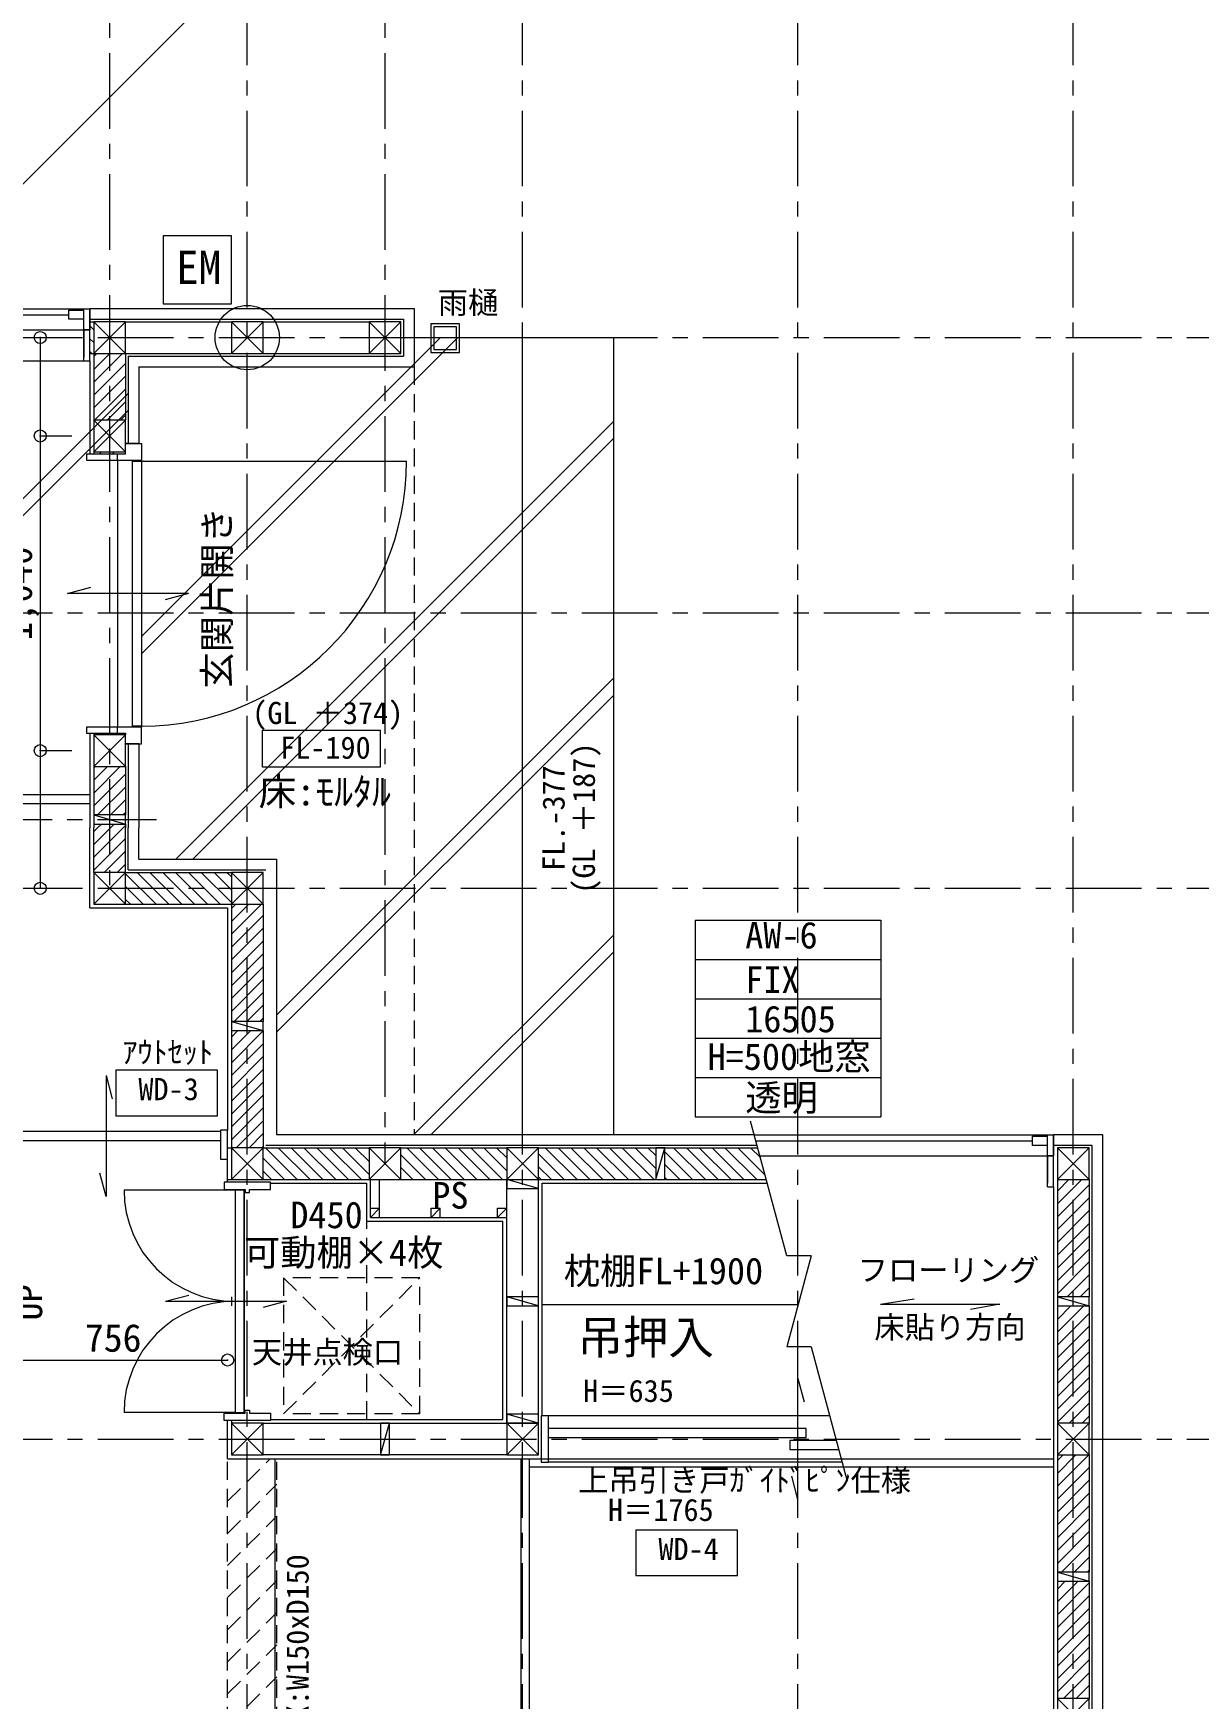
# Model space of a CAD drawing. Units: millimetres at full size, sheet at 1:50. Extents: x -16792 to 54909, y -26252 to 25759.
# Drawn here: x 2145 to 5997, y 16024 to 21528 of the extents above; entities that cross this region are included whole.
import ezdxf
from ezdxf.enums import TextEntityAlignment as Align

# ---------------------------------------------------------------- set-up
doc = ezdxf.new("R2010")
doc.units = ezdxf.units.MM
doc.header["$LTSCALE"] = 50
doc.header["$PDMODE"] = 32
doc.header["$PDSIZE"] = 40
doc.linetypes.add('CHAIN1', pattern=[8, 5, -1, 1, -1])
doc.linetypes.add('DASHED1', pattern=[1.8, 1.2, -0.6])
for name, color, linetype, lineweight in [('3-1_通り芯・通り番号', 7, 'Continuous', 13), ('3-2_柱(黄)', 4, 'Continuous', 5), ('3-3_仕上線(黄)', 3, 'Continuous', 20), ('3-4_下地・間柱(水色)', 4, 'Continuous', 5), ('3-5_サッシ・室内建具', 7, 'Continuous', 13), ('3-6_住宅設備・造作', 4, 'Continuous', 5), ('3-8_ハッチング', 1, 'Continuous', 9), ('3-9_建築設備', 5, 'Continuous', 13), ('3-A_文字', 7, 'Continuous', 13), ('3-C_予備', 1, 'Continuous', 9), ('3-F_寸法・方位', 7, 'Continuous', 13), ('F-F_図面枠（共通）', 7, 'Continuous', 13)]:
    doc.layers.add(name, color=color, linetype=linetype, lineweight=lineweight)
doc.styles.add('ＭＳ ゴシック', font='')
doc.styles.get('ＭＳ ゴシック').set_extended_font_data('MS Gothic')

msp = doc.modelspace()

# ---------------------------------------------------------------- linework, layer by layer
at = {"layer": '3-1_通り芯・通り番号', "color": 1, "linetype": 'CHAIN1', "lineweight": 9}
for p, q in [((2852.05, 11422.55), (2852.05, 23216.06)), ((3762.05, 11422.55), (3762.05, 23216.06)), ((4672.05, 11422.55), (4672.05, 23216.06)), ((5582.05, 11422.55), (5582.05, 23216.06)), ((2397.05, 22262.96), (2397.05, 18702.55)), ((3307.05, 22262.96), (3307.05, 17792.55)), ((-7242.18, 20522.55), (7012.93, 20522.55)), ((-7242.18, 19612.55), (7012.93, 19612.55)), ((-1242.95, 18930.05), (2552.19, 18930.05)), ((-7242.18, 18702.55), (7012.93, 18702.55)), ((-7242.18, 16882.55), (7012.93, 16882.55))]:
    msp.add_line(p, q, dxfattribs=at)
at = {"layer": '3-2_柱(黄)'}
for p, q in [((2449.55, 20575.05), (2344.55, 20470.05)), ((2344.55, 20575.05), (2449.55, 20470.05)), ((2799.55, 20575.05), (2904.55, 20470.05)), ((2904.55, 20575.05), (2799.55, 20470.05)), ((3254.55, 20575.05), (3359.55, 20470.05)), ((3359.55, 20575.05), (3254.55, 20470.05)), ((2449.55, 20250.05), (2344.55, 20145.05)), ((2449.55, 20145.05), (2344.55, 20250.05)), ((2449.55, 19210.05), (2344.55, 19105.05)), ((2449.55, 19105.05), (2344.55, 19210.05)), ((2344.55, 18755.05), (2449.55, 18650.05)), ((2449.55, 18755.05), (2344.55, 18650.05)), ((2799.55, 18755.05), (2904.55, 18650.05)), ((2904.55, 18755.05), (2799.55, 18650.05)), ((2799.55, 17845.05), (2904.55, 17740.05)), ((2904.55, 17845.05), (2799.55, 17740.05)), ((3254.55, 17845.05), (3359.55, 17740.05)), ((3359.55, 17845.05), (3254.55, 17740.05)), ((3709.55, 17845.05), (3814.55, 17740.05)), ((3814.55, 17845.05), (3709.55, 17740.05)), ((5529.55, 17845.05), (5634.55, 17740.05)), ((5634.55, 17845.05), (5529.55, 17740.05)), ((2799.55, 16935.05), (2904.55, 16830.05)), ((2904.55, 16935.05), (2799.55, 16830.05)), ((3709.55, 16935.05), (3814.55, 16830.05)), ((3814.55, 16935.05), (3709.55, 16830.05)), ((5529.55, 16935.05), (5634.55, 16830.05)), ((5634.55, 16935.05), (5529.55, 16830.05)), ((5634.55, 16025.05), (5529.55, 15920.05)), ((5634.55, 15920.05), (5529.55, 16025.05))]:
    msp.add_line(p, q, dxfattribs=at)
at = {"layer": '3-2_柱(黄)', "color": 3, "lineweight": 20}
for points in [[(2344.55, 20575.05), (2344.55, 20470.05), (2449.55, 20470.05), (2449.55, 20575.05)], [(2799.55, 20575.05), (2799.55, 20470.05), (2904.55, 20470.05), (2904.55, 20575.05)], [(3254.55, 20575.05), (3254.55, 20470.05), (3359.55, 20470.05), (3359.55, 20575.05)], [(2449.55, 20250.05), (2344.55, 20250.05), (2344.55, 20145.05), (2449.55, 20145.05)], [(2449.55, 19210.05), (2344.55, 19210.05), (2344.55, 19105.05), (2449.55, 19105.05)], [(2344.55, 18755.05), (2344.55, 18650.05), (2449.55, 18650.05), (2449.55, 18755.05)], [(2799.55, 18755.05), (2799.55, 18650.05), (2904.55, 18650.05), (2904.55, 18755.05)], [(2799.55, 17845.05), (2799.55, 17740.05), (2904.55, 17740.05), (2904.55, 17845.05)], [(3254.55, 17845.05), (3254.55, 17740.05), (3359.55, 17740.05), (3359.55, 17845.05)], [(3709.55, 17845.05), (3709.55, 17740.05), (3814.55, 17740.05), (3814.55, 17845.05)], [(5529.55, 17845.05), (5529.55, 17740.05), (5634.55, 17740.05), (5634.55, 17845.05)], [(2799.55, 16935.05), (2799.55, 16830.05), (2904.55, 16830.05), (2904.55, 16935.05)], [(3709.55, 16935.05), (3709.55, 16830.05), (3814.55, 16830.05), (3814.55, 16935.05)], [(5529.55, 16935.05), (5529.55, 16830.05), (5634.55, 16830.05), (5634.55, 16935.05)], [(5634.55, 16025.05), (5529.55, 16025.05), (5529.55, 15920.05), (5634.55, 15920.05)]]:
    msp.add_lwpolyline(points, close=True, dxfattribs=at)
msp.add_circle((2852.05, 20522.55), 106.22, dxfattribs=at)
at = {"layer": '3-3_仕上線(黄)'}
for p, q in [((2332.05, 20619.05), (2397.05, 20619.05)), ((2397.05, 20619.05), (2852.05, 20619.05)), ((2332.05, 20445.55), (2332.05, 20198.55)), ((2493.55, 20426.05), (2493.55, 20198.55)), ((2493.55, 20426.05), (2852.05, 20426.05)), ((2332.05, 20197.55), (2332.05, 20137.55)), ((2493.55, 20197.55), (2493.55, 20172.55)), ((2332.05, 20117.55), (2332.05, 20117.45)), ((2332.05, 19215.55), (2332.05, 19157.55)), ((2332.05, 19158.55), (2332.05, 18902.55)), ((2493.55, 19180.55), (2493.55, 19157.55)), ((2493.55, 19158.55), (2493.55, 18902.55)), ((2332.05, 18637.55), (2332.05, 18902.55)), ((2493.55, 18799.05), (2493.55, 18902.55)), ((2948.55, 18799.05), (2948.55, 17889.05)), ((2948.55, 17889.05), (3307.05, 17889.05)), ((3307.05, 17889.05), (4527.95, 17889.05)), ((5517.05, 17889.05), (5678.55, 17889.05)), ((5678.55, 17889.05), (5678.55, 16882.55)), ((2787.05, 17731.55), (2787.05, 17807.7)), ((2929.05, 17727.55), (3247.05, 17727.55)), ((3247.05, 17602.55), (3247.05, 17727.55)), ((3827.05, 16959.55), (3827.05, 17727.55)), ((3827.05, 17727.55), (4570.95, 17727.55)), ((5517.05, 17715.55), (5517.05, 15972.55)), ((3247.05, 17602.55), (3697.05, 17602.55)), ((3697.05, 16947.55), (3697.05, 17602.55)), ((2787.05, 16817.55), (2787.05, 16943.55)), ((2929.05, 16947.55), (3697.05, 16947.55)), ((5678.55, 16882.55), (5678.55, 15972.55)), ((2787.05, 16817.55), (3823.05, 16817.55)), ((5517.05, 16805.55), (5517.05, 16768.6))]:
    msp.add_line(p, q, dxfattribs=at)
at = {"layer": '3-3_仕上線(黄)', "color": 7, "lineweight": 13}
msp.add_line((1097.05, 19012.55), (2332.05, 19012.55), dxfattribs=at)
at = {"layer": '3-3_仕上線(黄)', "color": 4, "lineweight": 5}
msp.add_line((1097.05, 18982.55), (2332.05, 18982.55), dxfattribs=at)
at = {"layer": '3-3_仕上線(黄)'}
for points in [[(2852.05, 20619.05), (3403.55, 20619.05), (3403.55, 20426.05)], [(2852.05, 20426.05), (3115.87, 20426.05), (3403.55, 20426.05)], [(2493.55, 18799.05), (2786.78, 18799.05), (2948.55, 18799.05)], [(2332.05, 18637.55), (2787.05, 18637.55), (2787.05, 17903.55)]]:
    msp.add_lwpolyline(points, dxfattribs=at)
at = {"layer": '3-4_下地・間柱(水色)'}
for p, q in [((2332.05, 20584.05), (2397.05, 20584.05)), ((2332.05, 20575.05), (2344.55, 20575.05)), ((2397.05, 20584.05), (2852.05, 20584.05)), ((2449.55, 20575.05), (2799.55, 20575.05)), ((2852.05, 20584.05), (3368.55, 20584.05)), ((2904.55, 20575.05), (3254.55, 20575.05)), ((3368.55, 20584.05), (3368.55, 20461.05)), ((2332.05, 20470.05), (2344.55, 20470.05)), ((2344.55, 20470.05), (2344.55, 20251.05)), ((2344.55, 20470.05), (2344.55, 20251.05)), ((2449.55, 20470.05), (2449.55, 20251.05)), ((2449.55, 20470.05), (2799.55, 20470.05)), ((2458.55, 20461.05), (2458.55, 20198.55)), ((2458.55, 20461.05), (2852.05, 20461.05)), ((2852.05, 20461.05), (3368.55, 20461.05)), ((2904.55, 20470.05), (3254.55, 20470.05)), ((2344.55, 20145.05), (2344.55, 20137.55)), ((2458.55, 20197.55), (2458.55, 20172.55)), ((2344.55, 20117.55), (2344.55, 20117.45)), ((2344.55, 19215.55), (2344.55, 19210.05)), ((2458.55, 19180.55), (2458.55, 19157.55)), ((2458.55, 19158.55), (2458.55, 18902.55)), ((2344.55, 19106.05), (2344.55, 18945.05)), ((2344.55, 19106.05), (2344.55, 18945.05)), ((2449.55, 19106.05), (2449.55, 18945.05)), ((2344.55, 18945.05), (2449.55, 18915.05)), ((2344.55, 18915.05), (2344.55, 18902.55)), ((2344.55, 18755.05), (2344.55, 18902.55)), ((2449.55, 18915.05), (2449.55, 18902.55)), ((2449.55, 18755.05), (2449.55, 18902.55)), ((2458.55, 18764.05), (2458.55, 18902.55)), ((2449.55, 18755.05), (2799.55, 18755.05)), ((2458.55, 18764.05), (2913.55, 18764.05)), ((2449.55, 18650.05), (2799.55, 18650.05)), ((2799.55, 18650.05), (2799.55, 18262.55)), ((2904.55, 18650.05), (2904.55, 18262.55)), ((2799.55, 18262.55), (2904.55, 18232.55)), ((2799.55, 18232.55), (2799.55, 17845.05)), ((2799.55, 18232.55), (2799.55, 17845.05)), ((2904.55, 18232.55), (2904.55, 17845.05)), ((2787.05, 17845.05), (2799.55, 17845.05)), ((2904.55, 17845.05), (3254.55, 17845.05)), ((2913.55, 17854.05), (3307.05, 17854.05)), ((3307.05, 17854.05), (4537.06, 17854.05)), ((3359.55, 17845.05), (3709.55, 17845.05)), ((3814.55, 17845.05), (4539.47, 17845.05)), ((4202.05, 17740.05), (4232.05, 17845.05)), ((5517.05, 17854.05), (5643.55, 17854.05)), ((2787.05, 17740.05), (2799.55, 17740.05)), ((2904.55, 17740.05), (3254.55, 17740.05)), ((2904.55, 17740.05), (3254.55, 17740.05)), ((3259.55, 17615.05), (3259.55, 17740.05)), ((3289.55, 17615.05), (3289.55, 17740.05)), ((3359.55, 17740.05), (3709.55, 17740.05)), ((3359.55, 17740.05), (3709.55, 17740.05)), ((3709.55, 17740.05), (3709.55, 17710.05)), ((3814.55, 17710.05), (3709.55, 17740.05)), ((3814.55, 16961.6), (3814.55, 17740.05)), ((3814.55, 17740.05), (4567.6, 17740.05)), ((3814.55, 17740.05), (4202.05, 17740.05)), ((3814.55, 17740.05), (4202.05, 17740.05)), ((5529.55, 17740.05), (5529.55, 17352.55)), ((5529.55, 17740.05), (5529.55, 17352.55)), ((5634.55, 17740.05), (5634.55, 17352.55)), ((3259.55, 17645.05), (3289.55, 17645.05)), ((3259.55, 17615.05), (3289.55, 17645.05)), ((3259.55, 17615.05), (3709.55, 17615.05)), ((3459.55, 17645.05), (3489.55, 17645.05)), ((3459.55, 17615.05), (3459.55, 17645.05)), ((3459.55, 17615.05), (3489.55, 17645.05)), ((3489.55, 17615.05), (3489.55, 17645.05)), ((3679.55, 17645.05), (3709.55, 17645.05)), ((3679.55, 17615.05), (3679.55, 17645.05)), ((3679.55, 17615.05), (3709.55, 17645.05)), ((2799.55, 17352.55), (2799.55, 17322.55)), ((3814.55, 17322.55), (3709.55, 17352.55)), ((5529.55, 17352.55), (5634.55, 17322.55)), ((5529.55, 17322.55), (5529.55, 16935.05)), ((5529.55, 17322.55), (5529.55, 16935.05)), ((5634.55, 17322.55), (5634.55, 16935.05)), ((3814.55, 16935.05), (3709.55, 16965.05)), ((2799.55, 16943.55), (2799.55, 16935.05)), ((3292.05, 16830.05), (3322.05, 16935.05)), ((3709.55, 16830.05), (2904.55, 16830.05)), ((5529.55, 16830.05), (5529.55, 16442.55)), ((5529.55, 16830.05), (5529.55, 16442.55)), ((5634.55, 16830.05), (5634.55, 16442.55)), ((5529.55, 16442.55), (5634.55, 16412.55)), ((5529.55, 16412.55), (5529.55, 16025.05)), ((5529.55, 16412.55), (5529.55, 16025.05)), ((5634.55, 16412.55), (5634.55, 16025.05))]:
    msp.add_line(p, q, dxfattribs=at)
at = {"layer": '3-4_下地・間柱(水色)', "linetype": 'DASHED1'}
msp.add_line((3403.55, 20426.05), (3403.55, 17889.05), dxfattribs=at)
at = {"layer": '3-4_下地・間柱(水色)'}
for points in [[(2449.55, 18945.05), (2344.55, 18945.05), (2344.55, 18915.05), (2449.55, 18915.05)], [(2904.55, 18262.55), (2799.55, 18262.55), (2799.55, 18232.55), (2904.55, 18232.55)], [(4202.05, 17845.05), (4202.05, 17740.05), (4232.05, 17740.05), (4232.05, 17845.05)], [(3709.55, 17322.55), (3814.55, 17322.55), (3814.55, 17352.55), (3709.55, 17352.55)], [(5634.55, 17352.55), (5529.55, 17352.55), (5529.55, 17322.55), (5634.55, 17322.55)], [(3709.55, 16935.05), (3814.55, 16935.05), (3814.55, 16965.05), (3709.55, 16965.05)], [(3292.05, 16935.05), (3292.05, 16830.05), (3322.05, 16830.05), (3322.05, 16935.05)], [(5634.55, 16442.55), (5529.55, 16442.55), (5529.55, 16412.55), (5634.55, 16412.55)]]:
    msp.add_lwpolyline(points, close=True, dxfattribs=at)
for points in [[(2449.55, 18650.05), (2799.55, 18650.05), (2799.55, 18262.55)], [(5643.55, 17854.05), (5643.55, 16882.55), (5643.55, 15972.55)], [(2904.55, 16935.05), (3709.55, 16935.05), (3709.55, 17740.05)], [(3709.55, 17710.05), (3814.55, 17710.05), (3814.55, 17740.05)]]:
    msp.add_lwpolyline(points, dxfattribs=at)
at = {"layer": '3-5_サッシ・室内建具'}
for p, q in [((1117.05, 20618.05), (2312.05, 20618.05)), ((1167.05, 20598.05), (2262.05, 20598.05)), ((2262.05, 20613.05), (2312.05, 20613.05)), ((2312.05, 20618.05), (2332.05, 20618.05)), ((2312.05, 20445.55), (2312.05, 20618.05)), ((2332.05, 20619.05), (2332.05, 20610.05)), ((2332.05, 20619.05), (2332.05, 20548.05)), ((2332.05, 20445.55), (2332.05, 20618.05)), ((1117.05, 20548.05), (2312.05, 20548.05)), ((2312.05, 20548.05), (2332.05, 20548.05)), ((2332.05, 20548.05), (2312.05, 20548.05)), ((2312.05, 20548.05), (2312.05, 20457.55)), ((1097.05, 20445.55), (2332.05, 20445.55)), ((2312.05, 20445.55), (2332.05, 20445.55)), ((2493.55, 20172.55), (2449.55, 20172.55)), ((2449.55, 20137.55), (2449.55, 20145.05)), ((2320.05, 20117.55), (2502.55, 20117.55)), ((2422.55, 20117.55), (2422.55, 20137.55)), ((2422.55, 20117.55), (2422.55, 19235.55)), ((2502.55, 20117.55), (2502.55, 19235.55)), ((2502.55, 20114.55), (2502.55, 19238.55)), ((2502.55, 20114.55), (3378.55, 20114.55)), ((2257.55, 19676.55), (2334.83, 19697.25)), ((2657.55, 19676.55), (2257.55, 19676.55)), ((2657.55, 19676.55), (2580.28, 19655.84)), ((2320.05, 19235.55), (2320.05, 19215.55)), ((2502.55, 19235.55), (2320.05, 19235.55)), ((2320.05, 19215.55), (2449.55, 19215.55)), ((2422.55, 19215.55), (2422.55, 19235.55)), ((2449.55, 19215.55), (2449.55, 19210.05)), ((2502.55, 19180.55), (2502.55, 19235.55)), ((2493.55, 19180.55), (2449.55, 19180.55)), ((2449.55, 19180.55), (2502.55, 19180.55)), ((2385.05, 18083.55), (2385.05, 17683.55)), ((2385.05, 18083.55), (2405.76, 18006.27)), ((2763.05, 17898.55), (2007.05, 17898.55)), ((2787.05, 17903.55), (2763.05, 17903.55)), ((2763.05, 17903.55), (2763.05, 17807.7)), ((2787.05, 17807.7), (2787.05, 17903.55)), ((4527.95, 17888.05), (5497.05, 17888.05)), ((5497.05, 17888.05), (5517.05, 17888.05)), ((5497.05, 17715.55), (5497.05, 17888.05)), ((5517.05, 17889.05), (5517.05, 17880.05)), ((5517.05, 17889.05), (5517.05, 17818.05)), ((2007.05, 17868.55), (2763.05, 17868.55)), ((4533.31, 17868.05), (5447.05, 17868.05)), ((5447.05, 17883.05), (5497.05, 17883.05)), ((2763.05, 17807.7), (2787.05, 17807.7)), ((4546.7, 17818.05), (5497.05, 17818.05)), ((5497.05, 17818.05), (5517.05, 17818.05)), ((5517.05, 17818.05), (5497.05, 17818.05)), ((5497.05, 17818.05), (5497.05, 17727.55)), ((2385.05, 17683.55), (2364.35, 17760.82)), ((2811.55, 17704.55), (2444.55, 17704.55)), ((2775.05, 17707.55), (2844.55, 17707.55)), ((2841.55, 17704.55), (2841.55, 16970.55)), ((2844.55, 17707.55), (2844.55, 17697.55)), ((2859.55, 17707.55), (2929.05, 17707.55)), ((5497.05, 17715.55), (5517.05, 17715.55)), ((2582.05, 17337.55), (2659.33, 17358.25)), ((2582.05, 17337.55), (2982.05, 17337.55)), ((2982.05, 17337.55), (2904.78, 17316.84)), ((4672.05, 16682.55), (4672.05, 17082.55)), ((4672.05, 17082.55), (4692.76, 17005.27)), ((2811.55, 16970.55), (2444.55, 16970.55)), ((2775.05, 16967.55), (2844.55, 16967.55)), ((2775.05, 16943.55), (2775.05, 16967.55)), ((2859.55, 16977.55), (2859.55, 16967.55)), ((2859.55, 16967.55), (2929.05, 16967.55)), ((2929.05, 16967.55), (2929.05, 16943.55)), ((3847.05, 16959.55), (3823.05, 16959.55)), ((3823.05, 16959.55), (3823.05, 16805.55)), ((4776.74, 16959.55), (3847.05, 16959.55)), ((2929.05, 16943.55), (2775.05, 16943.55)), ((4699.05, 16917.55), (3847.05, 16917.55)), ((4645.05, 16877.55), (4645.05, 16847.55)), ((4798.71, 16877.55), (4645.05, 16877.55)), ((4645.05, 16847.55), (4806.75, 16847.55)), ((4818, 16805.55), (3847.05, 16805.55)), ((4672.05, 16682.55), (4651.35, 16759.82))]:
    msp.add_line(p, q, dxfattribs=at)
for points in [[(2312.05, 20583.05), (2262.05, 20583.05), (2262.05, 20613.05)], [(2449.55, 20172.55), (2502.55, 20172.55), (2502.55, 20117.55)], [(2449.55, 20137.55), (2320.05, 20137.55), (2320.05, 20117.55)], [(2502.55, 19238.55), (2472.55, 19238.55), (2472.55, 20114.55), (2502.55, 20114.55)], [(5517.05, 17715.55), (5517.05, 17721.36), (5517.05, 17888.05)], [(5497.05, 17853.05), (5447.05, 17853.05), (5447.05, 17883.05)], [(2929.05, 17707.55), (2929.05, 17731.55), (2775.05, 17731.55), (2775.05, 17707.55)], [(2844.55, 17697.55), (2859.55, 17697.55), (2859.55, 17707.55)], [(2844.55, 16967.55), (2844.55, 16977.55), (2859.55, 16977.55)], [(3823.05, 16805.55), (3847.05, 16805.55), (3847.05, 16959.55)], [(3847.05, 16887.55), (4699.05, 16887.55), (4699.05, 16917.55)]]:
    msp.add_lwpolyline(points, dxfattribs=at)
for points in [[(2753.74, 17951.09), (2753.74, 18101.09), (2417.61, 18101.09), (2417.61, 17951.09)], [(2841.55, 17704.55), (2811.55, 17704.55), (2811.55, 16970.55), (2841.55, 16970.55)], [(4472.57, 16431.24), (4472.57, 16581.24), (4136.44, 16581.24), (4136.44, 16431.24)]]:
    msp.add_lwpolyline(points, close=True, dxfattribs=at)
for centre, radius, start, end in [((2502.55, 20114.55), 876, 270, 0), ((2811.55, 17704.55), 367, 180, 270), ((2811.55, 16970.55), 367, 90, 180)]:
    msp.add_arc(centre, radius, start, end, dxfattribs=at)
at = {"layer": '3-6_住宅設備・造作', "color": 7, "lineweight": 13}
for p, q in [((3458.84, 20568.04), (3458.84, 20473.04)), ((3403.55, 20522.55), (4062.05, 20522.55)), ((3762.05, 17889.05), (3762.05, 20522.55)), ((4062.05, 20522.55), (4062.05, 17889.05)), ((3458.84, 20473.04), (3553.84, 20473.04)), ((4635.26, 17487.55), (4515.78, 17933.46)), ((4715.64, 17487.55), (4635.26, 17487.55)), ((4715.64, 17487.55), (4635.26, 17187.55)), ((3827.05, 17327.55), (4672.77, 17327.55)), ((4715.64, 17187.55), (4635.26, 17187.55)), ((4715.64, 17187.55), (4834.63, 16743.48))]:
    msp.add_line(p, q, dxfattribs=at)
at = {"layer": '3-6_住宅設備・造作', "color": 7, "linetype": 'DASHED1', "lineweight": 13}
msp.add_line((3247.05, 16947.55), (3247.05, 17602.55), dxfattribs=at)
at = {"layer": '3-6_住宅設備・造作', "linetype": 'DASHED1'}
for p, q in [((2787.05, 16676.65), (2927.95, 16817.55)), ((2787.05, 15127.55), (2787.05, 16817.55)), ((2949.55, 15127.55), (2949.55, 16817.55)), ((2787.05, 16570.58), (2949.55, 16733.08)), ((2787.05, 16464.52), (2949.55, 16627.02)), ((2787.05, 16358.45), (2949.55, 16520.95)), ((2787.05, 16252.38), (2949.55, 16414.88)), ((2787.05, 16146.32), (2949.55, 16308.82)), ((2787.05, 16040.25), (2949.55, 16202.75)), ((2787.05, 15934.19), (2949.55, 16096.69))]:
    msp.add_line(p, q, dxfattribs=at)
at = {"layer": '3-6_住宅設備・造作', "color": 7, "lineweight": 13}
msp.add_lwpolyline([(3553.84, 20473.04), (3553.84, 20568.04), (3458.84, 20568.04)], dxfattribs=at)
msp.add_lwpolyline([(3468.84, 20483.04), (3543.84, 20483.04), (3543.84, 20558.04), (3468.84, 20558.04)], close=True, dxfattribs=at)
at = {"layer": '3-8_ハッチング'}
for p, q in [((2332.05, 20561.14), (2344.55, 20548.64)), ((2332.05, 20518.72), (2344.55, 20506.22)), ((2332.05, 20476.29), (2338.3, 20470.05)), ((2332.05, 20470.05), (2344.55, 20470.05)), ((2439.78, 20470.05), (2344.55, 20374.82)), ((2397.36, 20470.05), (2344.55, 20417.24)), ((2354.93, 20470.05), (2344.55, 20459.67)), ((2449.55, 20437.39), (2344.55, 20332.39)), ((2449.55, 20394.96), (2344.55, 20289.96)), ((2449.55, 20352.54), (2348.06, 20251.05)), ((2449.55, 20310.11), (2390.49, 20251.05)), ((2449.55, 20266.69), (2432.91, 20250.05)), ((2344.55, 20145.05), (2344.55, 20137.55)), ((2370.34, 20145.05), (2362.84, 20137.55)), ((2412.77, 20145.05), (2405.27, 20137.55)), ((2344.55, 20117.55), (2344.55, 20117.45)), ((2385.27, 20117.55), (2385.17, 20117.45)), ((2449.55, 20139.41), (2447.69, 20137.55)), ((2344.55, 19215.55), (2344.55, 19210.05)), ((2374.22, 19215.55), (2368.72, 19210.05)), ((2416.65, 19215.55), (2411.15, 19210.05)), ((2433.43, 19106.05), (2344.55, 19017.17)), ((2391, 19106.05), (2344.55, 19059.6)), ((2348.57, 19105.05), (2344.55, 19101.03)), ((2449.55, 19079.75), (2344.55, 18974.75)), ((2449.55, 19037.32), (2357.28, 18945.05)), ((2449.55, 18994.89), (2399.71, 18945.05)), ((2449.55, 18952.47), (2442.13, 18945.05)), ((2344.55, 18915.05), (2344.55, 18902.55)), ((2344.55, 18889.89), (2357.21, 18902.55)), ((2344.55, 18847.47), (2399.63, 18902.55)), ((2344.55, 18805.04), (2442.06, 18902.55)), ((2369.71, 18915.05), (2357.21, 18902.55)), ((2412.13, 18915.05), (2399.63, 18902.55)), ((2449.55, 18910.04), (2442.06, 18902.55)), ((2344.55, 18762.61), (2449.55, 18867.61)), ((2379.41, 18755.05), (2449.55, 18825.19)), ((2421.84, 18755.05), (2449.55, 18782.76)), ((2449.55, 18750.92), (2550.43, 18650.05)), ((2487.86, 18755.05), (2592.86, 18650.05)), ((2530.29, 18755.05), (2635.29, 18650.05)), ((2572.71, 18755.05), (2677.71, 18650.05)), ((2615.14, 18755.05), (2720.14, 18650.05)), ((2657.57, 18755.05), (2762.57, 18650.05)), ((2699.99, 18755.05), (2799.55, 18655.48)), ((2742.42, 18755.05), (2799.55, 18697.91)), ((2784.84, 18755.05), (2799.55, 18740.34)), ((2449.55, 18708.5), (2508.01, 18650.05)), ((2449.55, 18666.07), (2465.58, 18650.05)), ((2899.12, 18650.05), (2799.55, 18550.48)), ((2856.69, 18650.05), (2799.55, 18592.91)), ((2814.26, 18650.05), (2799.55, 18635.33)), ((2904.55, 18613.06), (2799.55, 18508.06)), ((2904.55, 18570.63), (2799.55, 18465.63)), ((2904.55, 18528.2), (2799.55, 18423.2)), ((2904.55, 18485.78), (2799.55, 18380.78)), ((2904.55, 18443.35), (2799.55, 18338.35)), ((2904.55, 18400.92), (2799.55, 18295.92)), ((2904.55, 18358.5), (2808.6, 18262.55)), ((2904.55, 18316.07), (2851.03, 18262.55)), ((2904.55, 18273.64), (2893.46, 18262.55)), ((2863.46, 18232.55), (2799.55, 18168.64)), ((2821.03, 18232.55), (2799.55, 18211.07)), ((2904.55, 18231.22), (2799.55, 18126.22)), ((2904.55, 18188.79), (2799.55, 18083.79)), ((2904.55, 18146.37), (2799.55, 18041.37)), ((2904.55, 18103.94), (2799.55, 17998.94)), ((2904.55, 18061.51), (2799.55, 17956.51)), ((2904.55, 18019.09), (2799.55, 17914.09)), ((2904.55, 17976.66), (2799.55, 17871.66)), ((2904.55, 17934.23), (2815.37, 17845.05)), ((2904.55, 17891.81), (2857.79, 17845.05)), ((2904.55, 17849.38), (2900.22, 17845.05)), ((2912.12, 17845.05), (3017.12, 17740.05)), ((2954.55, 17845.05), (3059.55, 17740.05)), ((2996.98, 17845.05), (3101.98, 17740.05)), ((3039.4, 17845.05), (3144.4, 17740.05)), ((3081.83, 17845.05), (3186.83, 17740.05)), ((3124.26, 17845.05), (3229.26, 17740.05)), ((3166.68, 17845.05), (3254.55, 17757.17)), ((3209.11, 17845.05), (3254.55, 17799.6)), ((3251.53, 17845.05), (3254.55, 17842.03)), ((3378.81, 17845.05), (3483.81, 17740.05)), ((3421.24, 17845.05), (3526.24, 17740.05)), ((3463.67, 17845.05), (3568.67, 17740.05)), ((3506.09, 17845.05), (3611.09, 17740.05)), ((3548.52, 17845.05), (3653.52, 17740.05)), ((3590.95, 17845.05), (3695.95, 17740.05)), ((3633.37, 17845.05), (3709.55, 17768.86)), ((3675.8, 17845.05), (3709.55, 17811.29)), ((3836.83, 17845.05), (3941.83, 17740.05)), ((3879.26, 17845.05), (3984.26, 17740.05)), ((3921.69, 17845.05), (4026.69, 17740.05)), ((3964.11, 17845.05), (4069.11, 17740.05)), ((4006.54, 17845.05), (4111.54, 17740.05)), ((4048.97, 17845.05), (4153.97, 17740.05)), ((4091.39, 17845.05), (4196.39, 17740.05)), ((4133.82, 17845.05), (4202.05, 17776.81)), ((4176.24, 17845.05), (4202.05, 17819.24)), ((4261.1, 17845.05), (4366.1, 17740.05)), ((4303.52, 17845.05), (4408.52, 17740.05)), ((4345.95, 17845.05), (4450.95, 17740.05)), ((4388.38, 17845.05), (4493.38, 17740.05)), ((4430.8, 17845.05), (4535.8, 17740.05)), ((4473.23, 17845.05), (4563.71, 17754.56)), ((4515.66, 17845.05), (4548.18, 17812.52)), ((2904.55, 17810.19), (2974.7, 17740.05)), ((3359.55, 17821.88), (3441.39, 17740.05)), ((3359.55, 17779.45), (3398.96, 17740.05)), ((3814.55, 17824.9), (3899.41, 17740.05)), ((3814.55, 17782.47), (3856.98, 17740.05)), ((4232.05, 17831.66), (4323.67, 17740.05)), ((4232.05, 17789.24), (4281.24, 17740.05)), ((2904.55, 17767.76), (2932.27, 17740.05)), ((3814.55, 17748.72), (3823.23, 17740.05)), ((4232.05, 17746.81), (4238.82, 17740.05)), ((5610.07, 17740.05), (5529.55, 17659.53)), ((5567.65, 17740.05), (5529.55, 17701.95)), ((5634.55, 17722.1), (5529.55, 17617.1)), ((5634.55, 17679.67), (5529.55, 17574.67)), ((5634.55, 17637.25), (5529.55, 17532.25)), ((5634.55, 17594.82), (5529.55, 17489.82)), ((5634.55, 17552.4), (5529.55, 17447.4)), ((5634.55, 17509.97), (5529.55, 17404.97)), ((5634.55, 17467.54), (5529.55, 17362.54)), ((5634.55, 17425.12), (5561.98, 17352.55)), ((5634.55, 17382.69), (5604.41, 17352.55)), ((5616.84, 17322.55), (5529.55, 17235.26)), ((5574.41, 17322.55), (5529.55, 17277.69)), ((5531.98, 17322.55), (5529.55, 17320.12)), ((5634.55, 17297.84), (5529.55, 17192.84)), ((5634.55, 17255.41), (5529.55, 17150.41)), ((5634.55, 17212.98), (5529.55, 17107.98)), ((5634.55, 17170.56), (5529.55, 17065.56)), ((5634.55, 17128.13), (5529.55, 17023.13)), ((5634.55, 17085.71), (5529.55, 16980.71)), ((5634.55, 17043.28), (5529.55, 16938.28)), ((5634.55, 17000.85), (5568.75, 16935.05)), ((5634.55, 16958.43), (5611.17, 16935.05)), ((5633.45, 16830.05), (5529.55, 16726.15)), ((5591.03, 16830.05), (5529.55, 16768.57)), ((5548.6, 16830.05), (5529.55, 16811)), ((5634.55, 16788.72), (5529.55, 16683.72)), ((5634.55, 16746.29), (5529.55, 16641.29)), ((5634.55, 16703.87), (5529.55, 16598.87)), ((5634.55, 16661.44), (5529.55, 16556.44)), ((5634.55, 16619.01), (5529.55, 16514.01)), ((5634.55, 16576.59), (5529.55, 16471.59)), ((5634.55, 16534.16), (5542.94, 16442.55)), ((5634.55, 16491.74), (5585.36, 16442.55)), ((5597.79, 16412.55), (5529.55, 16344.31)), ((5555.36, 16412.55), (5529.55, 16386.74)), ((5634.55, 16406.88), (5529.55, 16301.88)), ((5634.55, 16449.31), (5627.79, 16442.55)), ((5634.55, 16364.46), (5529.55, 16259.46)), ((5634.55, 16322.03), (5529.55, 16217.03)), ((5634.55, 16279.6), (5529.55, 16174.6)), ((5634.55, 16237.18), (5529.55, 16132.18)), ((5634.55, 16194.75), (5529.55, 16089.75)), ((5634.55, 16152.32), (5529.55, 16047.32)), ((5634.55, 16109.9), (5549.7, 16025.05)), ((5634.55, 16067.47), (5592.13, 16025.05))]:
    msp.add_line(p, q, dxfattribs=at)
at = {"layer": '3-8_ハッチング', "color": 2, "lineweight": 5}
for p, q in [((2502.55, 19534.22), (3490.88, 20522.55)), ((2502.55, 19477.65), (3547.45, 20522.55)), ((1104.86, 18985.05), (2456.7, 20336.89)), ((1161.42, 18985.05), (2456.7, 20280.32)), ((2615.91, 18799.05), (4062.05, 20245.19)), ((2672.48, 18799.05), (4062.05, 20188.62)), ((2948.55, 18283.16), (4062.05, 19396.66)), ((2948.55, 18226.59), (4062.05, 19340.09)), ((3402.97, 17889.05), (4062.05, 18548.13)), ((3459.54, 17889.05), (4062.05, 18491.56))]:
    msp.add_line(p, q, dxfattribs=at)
at = {"layer": '3-8_ハッチング', "color": 4, "lineweight": 5}
msp.add_line((2344.55, 18755.05), (2344.55, 18902.55), dxfattribs=at)
at = {"layer": '3-9_建築設備', "color": 4, "linetype": 'DASHED1', "lineweight": 5}
for p, q in [((3422.07, 17415.51), (2972.07, 17415.51)), ((2972.07, 16965.51), (3422.07, 17415.51)), ((2972.07, 17415.51), (3422.07, 16965.51)), ((2972.07, 17415.51), (2972.07, 16965.51)), ((3422.07, 16965.51), (3422.07, 17415.51)), ((3422.07, 16965.51), (2972.07, 16965.51))]:
    msp.add_line(p, q, dxfattribs=at)
at = {"layer": '3-9_建築設備'}
msp.add_lwpolyline([(2574.52, 20634), (2799.52, 20634), (2799.52, 20859), (2574.52, 20859)], close=True, dxfattribs=at)
at = {"layer": '3-A_文字'}
for p, q in [((4331.97, 18596.77), (4331.97, 17946.77)), ((4331.97, 18596.77), (4946.51, 18596.77)), ((4946.51, 18596.77), (4946.51, 17946.77)), ((4331.97, 18466.77), (4946.51, 18466.77)), ((4331.97, 18336.77), (4946.51, 18336.77)), ((4331.97, 18206.77), (4946.51, 18206.77)), ((4331.97, 18076.77), (4946.51, 18076.77)), ((4331.97, 17946.77), (4946.51, 17946.77)), ((4945.35, 17328.28), (5056.05, 17345.69)), ((4945.35, 17328.28), (5339.6, 17328.28)), ((5339.6, 17328.28), (5242.6, 17310.06))]:
    msp.add_line(p, q, dxfattribs=at)
at = {"layer": '3-C_予備'}
for p, q in [((2944.05, 15084.21), (2944.05, 16817.55)), ((3756.72, 15084.21), (3756.72, 16817.55)), ((3783.72, 16817.55), (3783.72, 15950.88)), ((3783.72, 16817.55), (5515.92, 16817.55)), ((3783.72, 16790.55), (5517.05, 16790.55))]:
    msp.add_line(p, q, dxfattribs=at)
at = {"layer": '3-F_寸法・方位'}
for p, q in [((2167.75, 20522.55), (2271.58, 20522.55)), ((2167.75, 20522.55), (2167.75, 20197.55)), ((2167.75, 20197.55), (2271.58, 20197.55)), ((2167.75, 20197.55), (2167.75, 19157.55)), ((2167.75, 19157.55), (2271.58, 19157.55)), ((2167.75, 19157.55), (2167.75, 18702.55)), ((2167.75, 18702.55), (2271.58, 18702.55)), ((2031.05, 17143.53), (2787.05, 17143.53))]:
    msp.add_line(p, q, dxfattribs=at)
at = {"layer": '3-F_寸法・方位', "color": 2, "lineweight": 5}
msp.add_lwpolyline([(2901.83, 19224.99), (3291.44, 19224.99), (3291.44, 19103.23), (2901.83, 19103.23)], close=True, dxfattribs=at)
at = {"layer": '3-F_寸法・方位'}
for p in [(2167.75, 20522.55), (2167.75, 20197.55), (2167.75, 19157.55), (2167.75, 18702.55), (2787.05, 17143.53)]:
    msp.add_point(p, dxfattribs=at)
at = {"layer": 'F-F_図面枠（共通）'}
msp.add_line((5917.62, 24837.95), (-8853.3, 10067.02), dxfattribs=at)

# ---------------------------------------------------------------- texts
at = {"layer": '3-5_サッシ・室内建具', "style": 'ＭＳ ゴシック'}
for s, p in [('ｱｳﾄｾｯﾄ', (2439.01, 18102.67)), ('WD-3', (2492.08, 17980.35)), ('H＝635', (3962.24, 16982.98)), ('上吊引き戸ｶﾞｲﾄﾞﾋﾟﾝ仕様', (3945.93, 16687.53)), ('H＝1765', (4044.11, 16589.64)), ('WD-4', (4210.91, 16460.5))]:
    msp.add_text(s, height=73.31, dxfattribs=at).set_placement(p, align=Align.BOTTOM_LEFT)
at = {"layer": '3-6_住宅設備・造作', "color": 7, "style": 'ＭＳ ゴシック'}
msp.add_text('(GL ＋374)', height=73.31, dxfattribs=at).set_placement((2868.44, 19223.41), align=Align.BOTTOM_LEFT)
for s, p in [('(GL ＋187)', (4022.94, 18685.04)), ('FL.-377', (3922.94, 18760.04))]:
    msp.add_text(s, height=73.31, rotation=90, dxfattribs=at).set_placement(p, align=Align.BOTTOM_LEFT)
at = {"layer": '3-9_建築設備', "style": 'ＭＳ ゴシック'}
msp.add_text('EM', height=110, dxfattribs=at).set_placement((2616.42, 20666.58), align=Align.BOTTOM_LEFT)
at = {"layer": '3-A_文字', "style": 'ＭＳ ゴシック'}
for s, height, p in [('雨樋', 73.31, (3481.75, 20579.57)), ('AW-6', 87.98, (4497.82, 18477.36)), ('FIX', 87.98, (4497.82, 18330.37)), ('16505', 87.98, (4497.82, 18200.37)), ('H=500地窓', 87.98, (4373.31, 18076)), ('透明', 87.98, (4497.82, 17940.37)), ('PS', 87.98, (3463.38, 17617.49)), ('D450', 87.98, (2994.14, 17552.77)), ('可動棚×4枚', 87.98, (2840.88, 17428.38)), ('枕棚FL+1900', 87.98, (3898.08, 17367.65)), ('フローリング', 73.31, (4869.46, 17382.23)), ('吊押入', 110, (3943.74, 17130.7)), ('床貼り方向', 73.31, (4924.52, 17193.45)), ('天井点検口', 73.31, (2866.96, 17111.2))]:
    msp.add_text(s, height=height, dxfattribs=at).set_placement(p, align=Align.BOTTOM_LEFT)
for s, height, p in [('玄関片開き', 87.98, (2822.05, 19362.55)), ('UP', 87.98, (2200.35, 17273.8)), ('ﾛｰﾙｽｸﾘｰﾝBOX:W150xD150', 73.31, (3076.77, 15453.32))]:
    msp.add_text(s, height=height, rotation=90, dxfattribs=at).set_placement(p, align=Align.BOTTOM_LEFT)
at = {"layer": '3-F_寸法・方位', "style": 'ＭＳ ゴシック'}
msp.add_text('1,040', height=91.64, rotation=90, dxfattribs=at).set_placement((2167.75, 19521.3), align=Align.BOTTOM_LEFT)
for s, height, p in [('FL-190', 73.31, (2960.55, 19108.89)), ('床:ﾓﾙﾀﾙ', 91.64, (2889.37, 18948.98)), ('756', 91.64, (2315.3, 17143.53))]:
    msp.add_text(s, height=height, dxfattribs=at).set_placement(p, align=Align.BOTTOM_LEFT)

doc.saveas('drawing.dxf')
